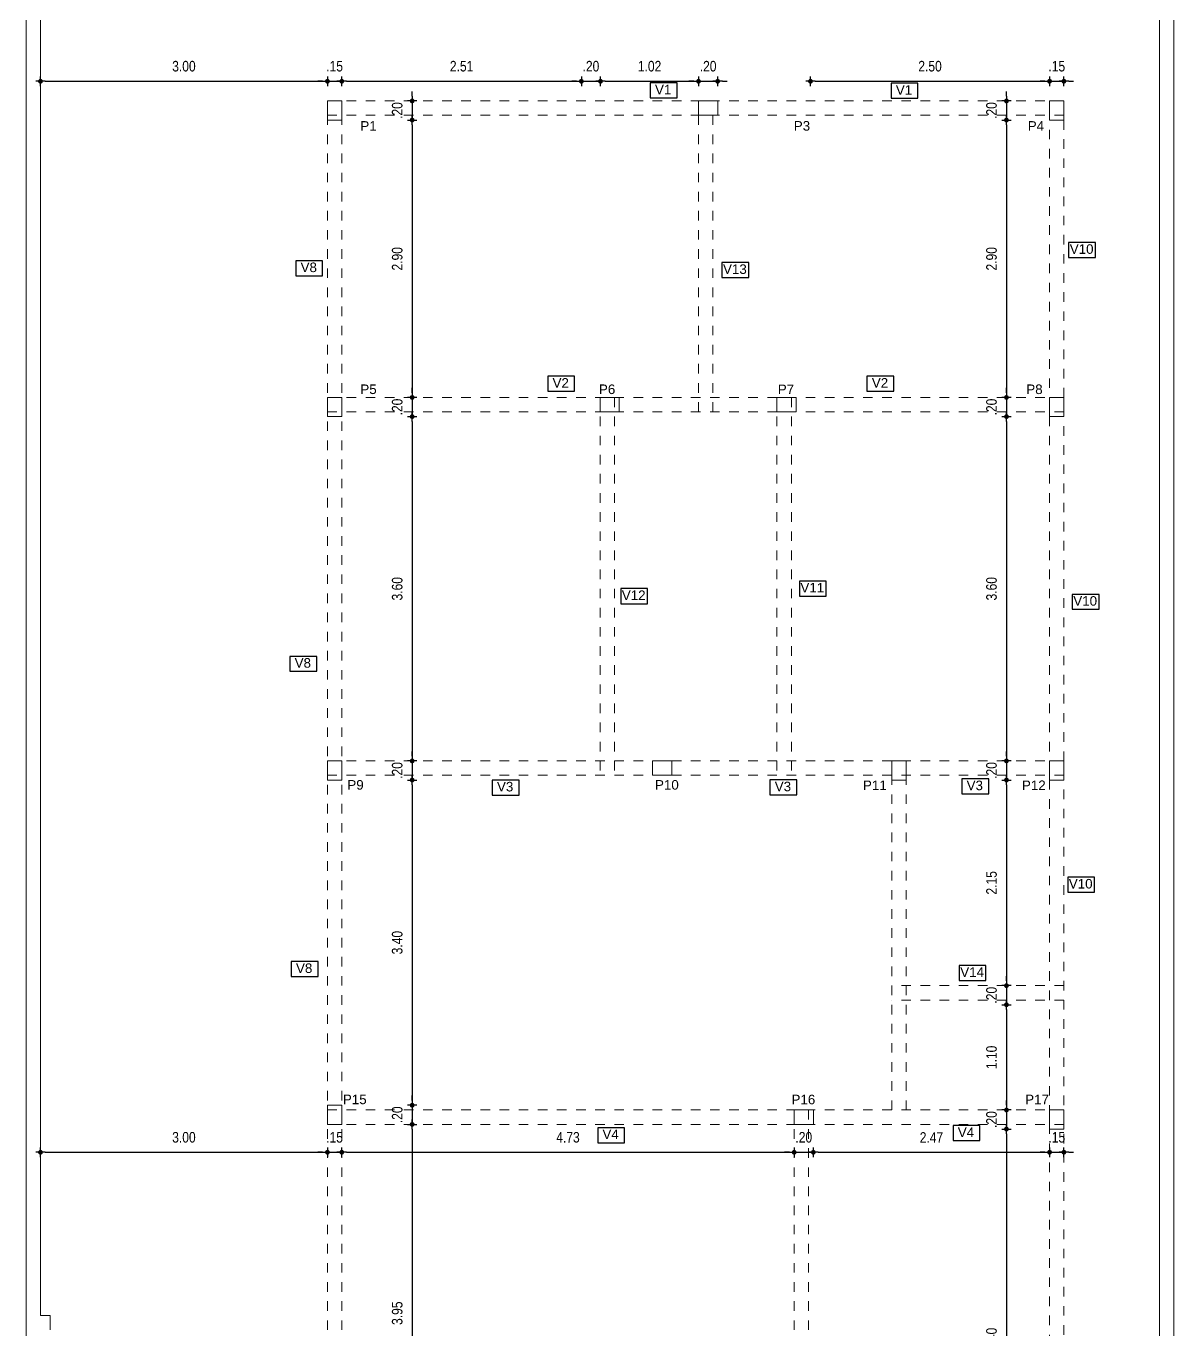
# Model space of a CAD drawing. Header units: millimetres. Extents: x 3212 to 6878, y 1640 to 3386.
# Drawn here: x 3269.48 to 3281.48, y 1706.05 to 1719.69 of the extents above; entities that cross this region are included whole.
import ezdxf

# ---------------------------------------------------------------- set-up
doc = ezdxf.new("R2010")
doc.units = ezdxf.units.MM
doc.header["$LTSCALE"] = 0.8
doc.linetypes.add('HIDDEN2', pattern=[0.1875, 0.125, -0.0625])
doc.layers.add('0-L. PISO', color=4, linetype='Continuous')
doc.layers.add('COTA', color=2, linetype='Continuous')
for name, color, linetype, lineweight in [('Arquitetura', 8, 'Continuous', 9), ('COTAS', 53, 'Continuous', 9), ('pilares', 1, 'Continuous', 9), ('vigas', 7, 'HIDDEN2', 9)]:
    doc.layers.add(name, color=color, linetype=linetype, lineweight=lineweight)
doc.styles.add('CARIMBO_DADOS', font='arial.ttf', dxfattribs={"height": 0.1})
doc.styles.add('F2', font='ARIALN.TTF')
doc.dimstyles.new('ARQUITETURA', dxfattribs={"dimtxt": 0.11, "dimasz": 0.05, "dimexe": 0.1, "dimexo": 0, "dimgap": 0.1, "dimtad": 1, "dimzin": 5, "dimdsep": 46, "dimtxsty": 'F2', "dimblk": 'COTA', "dimcen": 0, "dimse1": 1, "dimse2": 1, "dimadec": 0, "dimazin": 0, "dimtfac": 2, "dimtix": 1, "dimtmove": 2, "dimatfit": 3, "dimldrblk": 'COTA', "dimfxl": 0, "dimtolj": 1, "dimtzin": 5, "dimarcsym": 0})

# ---------------------------------------------------------------- blocks, each defined once
blk = doc.blocks.new('COTA')
at = {"layer": 'COTA'}
for p, q in [((-1, 0), (1, 0)), ((0, 1), (0, -1))]:
    blk.add_line(p, q, dxfattribs=at)
at = {"layer": 'COTA', "const_width": 0.5}
blk.add_lwpolyline([(-0.25, 0, 1), (0.25, 0, 1)], format="xyb", close=True, dxfattribs=at)
blk = doc.blocks.new('*D508')
at = {"layer": 'COTAS', "color": 0, "lineweight": -2, "transparency": 16777216}
blk.add_line((3269.679, 1719.11), (3272.579, 1719.11), dxfattribs=at)
at = {"layer": 'Defpoints', "color": 0, "transparency": 16777216}
for p in [(3272.629, 1719.11), (3269.629, 1718.044), (3272.629, 1717.926)]:
    blk.add_point(p, dxfattribs=at)
at = {"layer": 'COTAS', "color": 0, "lineweight": -2, "transparency": 16777216, "xscale": 0.05, "yscale": 0.05, "zscale": 0.05, "rotation": 180}
blk.add_blockref('COTA', (3269.629, 1719.11), dxfattribs=at)
at = {"layer": 'COTAS', "color": 0, "lineweight": -2, "transparency": 16777216, "xscale": 0.05, "yscale": 0.05, "zscale": 0.05}
blk.add_blockref('COTA', (3272.629, 1719.11), dxfattribs=at)
at = {"layer": 'COTAS', "color": 0, "transparency": 16777216, "insert": (3271.129, 1719.267), "char_height": 0.11, "attachment_point": 5, "style": 'F2'}
blk.add_mtext('\\A1;3.00', dxfattribs=at)
blk = doc.blocks.new('*D509')
at = {"layer": 'COTAS', "color": 0, "lineweight": -2, "transparency": 16777216}
for p, q in [((3272.579, 1719.11), (3272.529, 1719.11)), ((3272.629, 1719.11), (3272.779, 1719.11)), ((3272.829, 1719.11), (3272.879, 1719.11))]:
    blk.add_line(p, q, dxfattribs=at)
at = {"layer": 'Defpoints', "color": 0, "transparency": 16777216}
for p in [(3272.779, 1719.11), (3272.779, 1718.904), (3272.629, 1717.926)]:
    blk.add_point(p, dxfattribs=at)
at = {"layer": 'COTAS', "color": 0, "lineweight": -2, "transparency": 16777216, "xscale": 0.05, "yscale": 0.05, "zscale": 0.05}
blk.add_blockref('COTA', (3272.629, 1719.11), dxfattribs=at)
at = {"layer": 'COTAS', "color": 0, "lineweight": -2, "transparency": 16777216, "xscale": 0.05, "yscale": 0.05, "zscale": 0.05, "rotation": 180}
blk.add_blockref('COTA', (3272.779, 1719.11), dxfattribs=at)
at = {"layer": 'COTAS', "color": 0, "transparency": 16777216, "insert": (3272.704, 1719.267), "char_height": 0.11, "attachment_point": 5, "style": 'F2'}
blk.add_mtext('\\A1;.15', dxfattribs=at)
blk = doc.blocks.new('*D510')
at = {"layer": 'COTAS', "color": 0, "lineweight": -2, "transparency": 16777216}
blk.add_line((3272.829, 1719.11), (3275.234, 1719.11), dxfattribs=at)
at = {"layer": 'Defpoints', "color": 0, "transparency": 16777216}
for p in [(3275.284, 1719.11), (3272.779, 1718.904), (3275.284, 1718.904)]:
    blk.add_point(p, dxfattribs=at)
at = {"layer": 'COTAS', "color": 0, "lineweight": -2, "transparency": 16777216, "xscale": 0.05, "yscale": 0.05, "zscale": 0.05, "rotation": 180}
blk.add_blockref('COTA', (3272.779, 1719.11), dxfattribs=at)
at = {"layer": 'COTAS', "color": 0, "lineweight": -2, "transparency": 16777216, "xscale": 0.05, "yscale": 0.05, "zscale": 0.05}
blk.add_blockref('COTA', (3275.284, 1719.11), dxfattribs=at)
at = {"layer": 'COTAS', "color": 0, "transparency": 16777216, "insert": (3274.032, 1719.267), "char_height": 0.11, "attachment_point": 5, "style": 'F2'}
blk.add_mtext('\\A1;2.51', dxfattribs=at)
blk = doc.blocks.new('*D511')
at = {"layer": 'COTAS', "color": 0, "lineweight": -2, "transparency": 16777216}
for p, q in [((3275.234, 1719.11), (3275.184, 1719.11)), ((3275.284, 1719.11), (3275.484, 1719.11)), ((3275.534, 1719.11), (3275.584, 1719.11))]:
    blk.add_line(p, q, dxfattribs=at)
at = {"layer": 'Defpoints', "color": 0, "transparency": 16777216}
for p in [(3275.484, 1719.11), (3275.284, 1718.904), (3275.484, 1718.904)]:
    blk.add_point(p, dxfattribs=at)
at = {"layer": 'COTAS', "color": 0, "lineweight": -2, "transparency": 16777216, "xscale": 0.05, "yscale": 0.05, "zscale": 0.05}
blk.add_blockref('COTA', (3275.284, 1719.11), dxfattribs=at)
at = {"layer": 'COTAS', "color": 0, "lineweight": -2, "transparency": 16777216, "xscale": 0.05, "yscale": 0.05, "zscale": 0.05, "rotation": 180}
blk.add_blockref('COTA', (3275.484, 1719.11), dxfattribs=at)
at = {"layer": 'COTAS', "color": 0, "transparency": 16777216, "insert": (3275.384, 1719.267), "char_height": 0.11, "attachment_point": 5, "style": 'F2'}
blk.add_mtext('\\A1;.20', dxfattribs=at)
blk = doc.blocks.new('*D512')
at = {"layer": 'COTAS', "color": 0, "lineweight": -2, "transparency": 16777216}
blk.add_line((3275.534, 1719.11), (3276.459, 1719.11), dxfattribs=at)
at = {"layer": 'Defpoints', "color": 0, "transparency": 16777216}
for p in [(3276.509, 1719.11), (3275.484, 1718.904), (3276.509, 1718.904)]:
    blk.add_point(p, dxfattribs=at)
at = {"layer": 'COTAS', "color": 0, "lineweight": -2, "transparency": 16777216, "xscale": 0.05, "yscale": 0.05, "zscale": 0.05, "rotation": 180}
blk.add_blockref('COTA', (3275.484, 1719.11), dxfattribs=at)
at = {"layer": 'COTAS', "color": 0, "lineweight": -2, "transparency": 16777216, "xscale": 0.05, "yscale": 0.05, "zscale": 0.05}
blk.add_blockref('COTA', (3276.509, 1719.11), dxfattribs=at)
at = {"layer": 'COTAS', "color": 0, "transparency": 16777216, "insert": (3275.997, 1719.267), "char_height": 0.11, "attachment_point": 5, "style": 'F2'}
blk.add_mtext('\\A1;1.02', dxfattribs=at)
blk = doc.blocks.new('*D513')
at = {"layer": 'COTAS', "color": 0, "lineweight": -2, "transparency": 16777216}
for p, q in [((3276.459, 1719.11), (3276.409, 1719.11)), ((3276.509, 1719.11), (3276.709, 1719.11)), ((3276.759, 1719.11), (3276.809, 1719.11))]:
    blk.add_line(p, q, dxfattribs=at)
at = {"layer": 'Defpoints', "color": 0, "transparency": 16777216}
for p in [(3276.709, 1719.11), (3276.509, 1718.904), (3276.709, 1718.904)]:
    blk.add_point(p, dxfattribs=at)
at = {"layer": 'COTAS', "color": 0, "lineweight": -2, "transparency": 16777216, "xscale": 0.05, "yscale": 0.05, "zscale": 0.05}
blk.add_blockref('COTA', (3276.509, 1719.11), dxfattribs=at)
at = {"layer": 'COTAS', "color": 0, "lineweight": -2, "transparency": 16777216, "xscale": 0.05, "yscale": 0.05, "zscale": 0.05, "rotation": 180}
blk.add_blockref('COTA', (3276.709, 1719.11), dxfattribs=at)
at = {"layer": 'COTAS', "color": 0, "transparency": 16777216, "insert": (3276.609, 1719.267), "char_height": 0.11, "attachment_point": 5, "style": 'F2'}
blk.add_mtext('\\A1;.20', dxfattribs=at)
blk = doc.blocks.new('*D514')
at = {"layer": 'COTAS', "color": 0, "lineweight": -2, "transparency": 16777216}
blk.add_line((3269.679, 1707.912), (3272.579, 1707.912), dxfattribs=at)
at = {"layer": 'Defpoints', "color": 0, "transparency": 16777216}
for p in [(3269.629, 1708.225), (3272.629, 1708.304), (3272.629, 1707.912)]:
    blk.add_point(p, dxfattribs=at)
at = {"layer": 'COTAS', "color": 0, "lineweight": -2, "transparency": 16777216, "xscale": 0.05, "yscale": 0.05, "zscale": 0.05, "rotation": 180}
blk.add_blockref('COTA', (3269.629, 1707.912), dxfattribs=at)
at = {"layer": 'COTAS', "color": 0, "lineweight": -2, "transparency": 16777216, "xscale": 0.05, "yscale": 0.05, "zscale": 0.05}
blk.add_blockref('COTA', (3272.629, 1707.912), dxfattribs=at)
at = {"layer": 'COTAS', "color": 0, "transparency": 16777216, "insert": (3271.129, 1708.068), "char_height": 0.11, "attachment_point": 5, "style": 'F2'}
blk.add_mtext('\\A1;3.00', dxfattribs=at)
blk = doc.blocks.new('*D515')
at = {"layer": 'COTAS', "color": 0, "lineweight": -2, "transparency": 16777216}
for p, q in [((3272.579, 1707.912), (3272.529, 1707.912)), ((3272.629, 1707.912), (3272.779, 1707.912)), ((3272.829, 1707.912), (3272.879, 1707.912))]:
    blk.add_line(p, q, dxfattribs=at)
at = {"layer": 'Defpoints', "color": 0, "transparency": 16777216}
for p in [(3272.629, 1708.304), (3272.779, 1708.204), (3272.779, 1707.912)]:
    blk.add_point(p, dxfattribs=at)
at = {"layer": 'COTAS', "color": 0, "lineweight": -2, "transparency": 16777216, "xscale": 0.05, "yscale": 0.05, "zscale": 0.05}
blk.add_blockref('COTA', (3272.629, 1707.912), dxfattribs=at)
at = {"layer": 'COTAS', "color": 0, "lineweight": -2, "transparency": 16777216, "xscale": 0.05, "yscale": 0.05, "zscale": 0.05, "rotation": 180}
blk.add_blockref('COTA', (3272.779, 1707.912), dxfattribs=at)
at = {"layer": 'COTAS', "color": 0, "transparency": 16777216, "insert": (3272.704, 1708.068), "char_height": 0.11, "attachment_point": 5, "style": 'F2'}
blk.add_mtext('\\A1;.15', dxfattribs=at)
blk = doc.blocks.new('*D516')
at = {"layer": 'COTAS', "color": 0, "lineweight": -2, "transparency": 16777216}
blk.add_line((3272.829, 1707.912), (3277.459, 1707.912), dxfattribs=at)
at = {"layer": 'Defpoints', "color": 0, "transparency": 16777216}
for p in [(3272.779, 1708.204), (3277.509, 1708.204), (3277.509, 1707.912)]:
    blk.add_point(p, dxfattribs=at)
at = {"layer": 'COTAS', "color": 0, "lineweight": -2, "transparency": 16777216, "xscale": 0.05, "yscale": 0.05, "zscale": 0.05, "rotation": 180}
blk.add_blockref('COTA', (3272.779, 1707.912), dxfattribs=at)
at = {"layer": 'COTAS', "color": 0, "lineweight": -2, "transparency": 16777216, "xscale": 0.05, "yscale": 0.05, "zscale": 0.05}
blk.add_blockref('COTA', (3277.509, 1707.912), dxfattribs=at)
at = {"layer": 'COTAS', "color": 0, "transparency": 16777216, "insert": (3275.144, 1708.068), "char_height": 0.11, "attachment_point": 5, "style": 'F2'}
blk.add_mtext('\\A1;4.73', dxfattribs=at)
blk = doc.blocks.new('*D517')
at = {"layer": 'COTAS', "color": 0, "lineweight": -2, "transparency": 16777216}
for p, q in [((3277.459, 1707.912), (3277.409, 1707.912)), ((3277.509, 1707.912), (3277.709, 1707.912)), ((3277.759, 1707.912), (3277.809, 1707.912))]:
    blk.add_line(p, q, dxfattribs=at)
at = {"layer": 'Defpoints', "color": 0, "transparency": 16777216}
for p in [(3277.509, 1708.204), (3277.709, 1708.204), (3277.709, 1707.912)]:
    blk.add_point(p, dxfattribs=at)
at = {"layer": 'COTAS', "color": 0, "lineweight": -2, "transparency": 16777216, "xscale": 0.05, "yscale": 0.05, "zscale": 0.05}
blk.add_blockref('COTA', (3277.509, 1707.912), dxfattribs=at)
at = {"layer": 'COTAS', "color": 0, "lineweight": -2, "transparency": 16777216, "xscale": 0.05, "yscale": 0.05, "zscale": 0.05, "rotation": 180}
blk.add_blockref('COTA', (3277.709, 1707.912), dxfattribs=at)
at = {"layer": 'COTAS', "color": 0, "transparency": 16777216, "insert": (3277.609, 1708.068), "char_height": 0.11, "attachment_point": 5, "style": 'F2'}
blk.add_mtext('\\A1;.20', dxfattribs=at)
blk = doc.blocks.new('*D518')
at = {"layer": 'COTAS', "color": 0, "lineweight": -2, "transparency": 16777216}
blk.add_line((3277.759, 1707.912), (3280.129, 1707.912), dxfattribs=at)
at = {"layer": 'Defpoints', "color": 0, "transparency": 16777216}
for p in [(3277.709, 1708.204), (3280.179, 1708.204), (3280.179, 1707.912)]:
    blk.add_point(p, dxfattribs=at)
at = {"layer": 'COTAS', "color": 0, "lineweight": -2, "transparency": 16777216, "xscale": 0.05, "yscale": 0.05, "zscale": 0.05, "rotation": 180}
blk.add_blockref('COTA', (3277.709, 1707.912), dxfattribs=at)
at = {"layer": 'COTAS', "color": 0, "lineweight": -2, "transparency": 16777216, "xscale": 0.05, "yscale": 0.05, "zscale": 0.05}
blk.add_blockref('COTA', (3280.179, 1707.912), dxfattribs=at)
at = {"layer": 'COTAS', "color": 0, "transparency": 16777216, "insert": (3278.944, 1708.067), "char_height": 0.11, "attachment_point": 5, "style": 'F2'}
blk.add_mtext('\\A1;2.47', dxfattribs=at)
blk = doc.blocks.new('*D519')
at = {"layer": 'COTAS', "color": 0, "lineweight": -2, "transparency": 16777216}
for p, q in [((3280.129, 1707.912), (3280.079, 1707.912)), ((3280.179, 1707.912), (3280.329, 1707.912)), ((3280.379, 1707.912), (3280.429, 1707.912))]:
    blk.add_line(p, q, dxfattribs=at)
at = {"layer": 'Defpoints', "color": 0, "transparency": 16777216}
for p in [(3280.179, 1708.204), (3280.329, 1708.204), (3280.329, 1707.912)]:
    blk.add_point(p, dxfattribs=at)
at = {"layer": 'COTAS', "color": 0, "lineweight": -2, "transparency": 16777216, "xscale": 0.05, "yscale": 0.05, "zscale": 0.05}
blk.add_blockref('COTA', (3280.179, 1707.912), dxfattribs=at)
at = {"layer": 'COTAS', "color": 0, "lineweight": -2, "transparency": 16777216, "xscale": 0.05, "yscale": 0.05, "zscale": 0.05, "rotation": 180}
blk.add_blockref('COTA', (3280.329, 1707.912), dxfattribs=at)
at = {"layer": 'COTAS', "color": 0, "transparency": 16777216, "insert": (3280.254, 1708.068), "char_height": 0.11, "attachment_point": 5, "style": 'F2'}
blk.add_mtext('\\A1;.15', dxfattribs=at)
blk = doc.blocks.new('*D520')
at = {"layer": 'COTAS', "color": 0, "lineweight": -2, "transparency": 16777216}
for p, q in [((3273.515, 1718.954), (3273.515, 1719.004)), ((3273.515, 1718.904), (3273.515, 1718.704)), ((3273.515, 1718.654), (3273.515, 1718.604))]:
    blk.add_line(p, q, dxfattribs=at)
at = {"layer": 'Defpoints', "color": 0, "transparency": 16777216}
for p in [(3273.136, 1718.904), (3272.779, 1718.704), (3273.515, 1718.704)]:
    blk.add_point(p, dxfattribs=at)
at = {"layer": 'COTAS', "color": 0, "lineweight": -2, "transparency": 16777216, "xscale": 0.05, "yscale": 0.05, "zscale": 0.05}
for p, rotation in [((3273.515, 1718.904), 270), ((3273.515, 1718.704), 90)]:
    blk.add_blockref('COTA', p, dxfattribs=dict(at, rotation=rotation))
at = {"layer": 'COTAS', "color": 0, "transparency": 16777216, "insert": (3273.359, 1718.804), "char_height": 0.11, "attachment_point": 5, "rotation": 90, "style": 'F2'}
blk.add_mtext('\\A1;.20', dxfattribs=at)
blk = doc.blocks.new('*D521')
at = {"layer": 'COTAS', "color": 0, "lineweight": -2, "transparency": 16777216}
blk.add_line((3273.515, 1718.654), (3273.515, 1715.854), dxfattribs=at)
at = {"layer": 'Defpoints', "color": 0, "transparency": 16777216}
for p in [(3272.779, 1718.704), (3273.515, 1715.804), (3273.515, 1715.804)]:
    blk.add_point(p, dxfattribs=at)
at = {"layer": 'COTAS', "color": 0, "lineweight": -2, "transparency": 16777216, "xscale": 0.05, "yscale": 0.05, "zscale": 0.05}
for p, rotation in [((3273.515, 1718.704), 90), ((3273.515, 1715.804), 270)]:
    blk.add_blockref('COTA', p, dxfattribs=dict(at, rotation=rotation))
at = {"layer": 'COTAS', "color": 0, "transparency": 16777216, "insert": (3273.359, 1717.254), "char_height": 0.11, "attachment_point": 5, "rotation": 90, "style": 'F2'}
blk.add_mtext('\\A1;2.90', dxfattribs=at)
blk = doc.blocks.new('*D522')
at = {"layer": 'COTAS', "color": 0, "lineweight": -2, "transparency": 16777216}
for p, q in [((3273.515, 1715.854), (3273.515, 1715.904)), ((3273.515, 1715.804), (3273.515, 1715.604)), ((3273.515, 1715.554), (3273.515, 1715.504))]:
    blk.add_line(p, q, dxfattribs=at)
at = {"layer": 'Defpoints', "color": 0, "transparency": 16777216}
for p in [(3273.515, 1715.804), (3272.779, 1715.604), (3273.515, 1715.604)]:
    blk.add_point(p, dxfattribs=at)
at = {"layer": 'COTAS', "color": 0, "lineweight": -2, "transparency": 16777216, "xscale": 0.05, "yscale": 0.05, "zscale": 0.05}
for p, rotation in [((3273.515, 1715.804), 270), ((3273.515, 1715.604), 90)]:
    blk.add_blockref('COTA', p, dxfattribs=dict(at, rotation=rotation))
at = {"layer": 'COTAS', "color": 0, "transparency": 16777216, "insert": (3273.359, 1715.704), "char_height": 0.11, "attachment_point": 5, "rotation": 90, "style": 'F2'}
blk.add_mtext('\\A1;.20', dxfattribs=at)
blk = doc.blocks.new('*D523')
at = {"layer": 'COTAS', "color": 0, "lineweight": -2, "transparency": 16777216}
blk.add_line((3273.515, 1715.554), (3273.515, 1712.054), dxfattribs=at)
at = {"layer": 'Defpoints', "color": 0, "transparency": 16777216}
for p in [(3272.779, 1715.604), (3272.779, 1712.004), (3273.515, 1712.004)]:
    blk.add_point(p, dxfattribs=at)
at = {"layer": 'COTAS', "color": 0, "lineweight": -2, "transparency": 16777216, "xscale": 0.05, "yscale": 0.05, "zscale": 0.05}
for p, rotation in [((3273.515, 1715.604), 90), ((3273.515, 1712.004), 270)]:
    blk.add_blockref('COTA', p, dxfattribs=dict(at, rotation=rotation))
at = {"layer": 'COTAS', "color": 0, "transparency": 16777216, "insert": (3273.359, 1713.804), "char_height": 0.11, "attachment_point": 5, "rotation": 90, "style": 'F2'}
blk.add_mtext('\\A1;3.60', dxfattribs=at)
blk = doc.blocks.new('*D524')
at = {"layer": 'COTAS', "color": 0, "lineweight": -2, "transparency": 16777216}
for p, q in [((3273.515, 1712.054), (3273.515, 1712.104)), ((3273.515, 1712.004), (3273.515, 1711.804)), ((3273.515, 1711.754), (3273.515, 1711.704))]:
    blk.add_line(p, q, dxfattribs=at)
at = {"layer": 'Defpoints', "color": 0, "transparency": 16777216}
for p in [(3272.779, 1712.004), (3272.779, 1711.804), (3273.515, 1711.804)]:
    blk.add_point(p, dxfattribs=at)
at = {"layer": 'COTAS', "color": 0, "lineweight": -2, "transparency": 16777216, "xscale": 0.05, "yscale": 0.05, "zscale": 0.05}
for p, rotation in [((3273.515, 1712.004), 270), ((3273.515, 1711.804), 90)]:
    blk.add_blockref('COTA', p, dxfattribs=dict(at, rotation=rotation))
at = {"layer": 'COTAS', "color": 0, "transparency": 16777216, "insert": (3273.359, 1711.904), "char_height": 0.11, "attachment_point": 5, "rotation": 90, "style": 'F2'}
blk.add_mtext('\\A1;.20', dxfattribs=at)
blk = doc.blocks.new('*D525')
at = {"layer": 'COTAS', "color": 0, "lineweight": -2, "transparency": 16777216}
blk.add_line((3273.515, 1711.754), (3273.515, 1708.454), dxfattribs=at)
at = {"layer": 'Defpoints', "color": 0, "transparency": 16777216}
for p in [(3272.779, 1711.804), (3272.779, 1708.404), (3273.515, 1708.404)]:
    blk.add_point(p, dxfattribs=at)
at = {"layer": 'COTAS', "color": 0, "lineweight": -2, "transparency": 16777216, "xscale": 0.05, "yscale": 0.05, "zscale": 0.05}
for p, rotation in [((3273.515, 1711.804), 90), ((3273.515, 1708.404), 270)]:
    blk.add_blockref('COTA', p, dxfattribs=dict(at, rotation=rotation))
at = {"layer": 'COTAS', "color": 0, "transparency": 16777216, "insert": (3273.359, 1710.104), "char_height": 0.11, "attachment_point": 5, "rotation": 90, "style": 'F2'}
blk.add_mtext('\\A1;3.40', dxfattribs=at)
blk = doc.blocks.new('*D526')
at = {"layer": 'COTAS', "color": 0, "lineweight": -2, "transparency": 16777216}
for p, q in [((3273.515, 1708.454), (3273.515, 1708.504)), ((3273.515, 1708.404), (3273.515, 1708.204)), ((3273.515, 1708.154), (3273.515, 1708.104))]:
    blk.add_line(p, q, dxfattribs=at)
at = {"layer": 'Defpoints', "color": 0, "transparency": 16777216}
for p in [(3272.779, 1708.404), (3272.779, 1708.204), (3273.515, 1708.204)]:
    blk.add_point(p, dxfattribs=at)
at = {"layer": 'COTAS', "color": 0, "lineweight": -2, "transparency": 16777216, "xscale": 0.05, "yscale": 0.05, "zscale": 0.05}
for p, rotation in [((3273.515, 1708.404), 270), ((3273.515, 1708.204), 90)]:
    blk.add_blockref('COTA', p, dxfattribs=dict(at, rotation=rotation))
at = {"layer": 'COTAS', "color": 0, "transparency": 16777216, "insert": (3273.359, 1708.304), "char_height": 0.11, "attachment_point": 5, "rotation": 90, "style": 'F2'}
blk.add_mtext('\\A1;.20', dxfattribs=at)
blk = doc.blocks.new('*D527')
at = {"layer": 'COTAS', "color": 0, "lineweight": -2, "transparency": 16777216}
blk.add_line((3273.515, 1708.154), (3273.515, 1704.304), dxfattribs=at)
at = {"layer": 'Defpoints', "color": 0, "transparency": 16777216}
for p in [(3272.779, 1708.204), (3272.779, 1704.254), (3273.515, 1704.254)]:
    blk.add_point(p, dxfattribs=at)
at = {"layer": 'COTAS', "color": 0, "lineweight": -2, "transparency": 16777216, "xscale": 0.05, "yscale": 0.05, "zscale": 0.05}
for p, rotation in [((3273.515, 1708.204), 90), ((3273.515, 1704.254), 270)]:
    blk.add_blockref('COTA', p, dxfattribs=dict(at, rotation=rotation))
at = {"layer": 'COTAS', "color": 0, "transparency": 16777216, "insert": (3273.359, 1706.229), "char_height": 0.11, "attachment_point": 5, "rotation": 90, "style": 'F2'}
blk.add_mtext('\\A1;3.95', dxfattribs=at)
blk = doc.blocks.new('*D531')
at = {"layer": 'COTAS', "color": 0, "lineweight": -2, "transparency": 16777216}
blk.add_line((3277.729, 1719.11), (3280.129, 1719.11), dxfattribs=at)
at = {"layer": 'Defpoints', "color": 0, "transparency": 16777216}
for p in [(3280.179, 1719.11), (3277.679, 1718.904), (3280.179, 1718.904)]:
    blk.add_point(p, dxfattribs=at)
at = {"layer": 'COTAS', "color": 0, "lineweight": -2, "transparency": 16777216, "xscale": 0.05, "yscale": 0.05, "zscale": 0.05, "rotation": 180}
blk.add_blockref('COTA', (3277.679, 1719.11), dxfattribs=at)
at = {"layer": 'COTAS', "color": 0, "lineweight": -2, "transparency": 16777216, "xscale": 0.05, "yscale": 0.05, "zscale": 0.05}
blk.add_blockref('COTA', (3280.179, 1719.11), dxfattribs=at)
at = {"layer": 'COTAS', "color": 0, "transparency": 16777216, "insert": (3278.929, 1719.267), "char_height": 0.11, "attachment_point": 5, "style": 'F2'}
blk.add_mtext('\\A1;2.50', dxfattribs=at)
blk = doc.blocks.new('*D532')
at = {"layer": 'COTAS', "color": 0, "lineweight": -2, "transparency": 16777216}
for p, q in [((3280.129, 1719.11), (3280.079, 1719.11)), ((3280.179, 1719.11), (3280.329, 1719.11)), ((3280.379, 1719.11), (3280.429, 1719.11))]:
    blk.add_line(p, q, dxfattribs=at)
at = {"layer": 'Defpoints', "color": 0, "transparency": 16777216}
for p in [(3280.329, 1719.11), (3280.179, 1718.904), (3280.329, 1718.904)]:
    blk.add_point(p, dxfattribs=at)
at = {"layer": 'COTAS', "color": 0, "lineweight": -2, "transparency": 16777216, "xscale": 0.05, "yscale": 0.05, "zscale": 0.05}
blk.add_blockref('COTA', (3280.179, 1719.11), dxfattribs=at)
at = {"layer": 'COTAS', "color": 0, "lineweight": -2, "transparency": 16777216, "xscale": 0.05, "yscale": 0.05, "zscale": 0.05, "rotation": 180}
blk.add_blockref('COTA', (3280.329, 1719.11), dxfattribs=at)
at = {"layer": 'COTAS', "color": 0, "transparency": 16777216, "insert": (3280.254, 1719.267), "char_height": 0.11, "attachment_point": 5, "style": 'F2'}
blk.add_mtext('\\A1;.15', dxfattribs=at)
blk = doc.blocks.new('*D533')
at = {"layer": 'COTAS', "color": 0, "lineweight": -2, "transparency": 16777216}
for p, q in [((3279.728, 1718.954), (3279.728, 1719.004)), ((3279.728, 1718.904), (3279.728, 1718.704)), ((3279.728, 1718.654), (3279.728, 1718.604))]:
    blk.add_line(p, q, dxfattribs=at)
at = {"layer": 'Defpoints', "color": 0, "transparency": 16777216}
for p in [(3280.329, 1718.904), (3279.728, 1718.704), (3280.329, 1718.704)]:
    blk.add_point(p, dxfattribs=at)
at = {"layer": 'COTAS', "color": 0, "lineweight": -2, "transparency": 16777216, "xscale": 0.05, "yscale": 0.05, "zscale": 0.05}
for p, rotation in [((3279.728, 1718.904), 270), ((3279.728, 1718.704), 90)]:
    blk.add_blockref('COTA', p, dxfattribs=dict(at, rotation=rotation))
at = {"layer": 'COTAS', "color": 0, "transparency": 16777216, "insert": (3279.572, 1718.804), "char_height": 0.11, "attachment_point": 5, "rotation": 90, "style": 'F2'}
blk.add_mtext('\\A1;.20', dxfattribs=at)
blk = doc.blocks.new('*D534')
at = {"layer": 'COTAS', "color": 0, "lineweight": -2, "transparency": 16777216}
blk.add_line((3279.728, 1718.654), (3279.728, 1715.854), dxfattribs=at)
at = {"layer": 'Defpoints', "color": 0, "transparency": 16777216}
for p in [(3280.329, 1718.704), (3279.728, 1715.804), (3280.179, 1715.804)]:
    blk.add_point(p, dxfattribs=at)
at = {"layer": 'COTAS', "color": 0, "lineweight": -2, "transparency": 16777216, "xscale": 0.05, "yscale": 0.05, "zscale": 0.05}
for p, rotation in [((3279.728, 1718.704), 90), ((3279.728, 1715.804), 270)]:
    blk.add_blockref('COTA', p, dxfattribs=dict(at, rotation=rotation))
at = {"layer": 'COTAS', "color": 0, "transparency": 16777216, "insert": (3279.572, 1717.254), "char_height": 0.11, "attachment_point": 5, "rotation": 90, "style": 'F2'}
blk.add_mtext('\\A1;2.90', dxfattribs=at)
blk = doc.blocks.new('*D535')
at = {"layer": 'COTAS', "color": 0, "lineweight": -2, "transparency": 16777216}
for p, q in [((3279.728, 1715.854), (3279.728, 1715.904)), ((3279.728, 1715.804), (3279.728, 1715.604)), ((3279.728, 1715.554), (3279.728, 1715.504))]:
    blk.add_line(p, q, dxfattribs=at)
at = {"layer": 'Defpoints', "color": 0, "transparency": 16777216}
for p in [(3280.179, 1715.804), (3279.728, 1715.604), (3280.179, 1715.604)]:
    blk.add_point(p, dxfattribs=at)
at = {"layer": 'COTAS', "color": 0, "lineweight": -2, "transparency": 16777216, "xscale": 0.05, "yscale": 0.05, "zscale": 0.05}
for p, rotation in [((3279.728, 1715.804), 270), ((3279.728, 1715.604), 90)]:
    blk.add_blockref('COTA', p, dxfattribs=dict(at, rotation=rotation))
at = {"layer": 'COTAS', "color": 0, "transparency": 16777216, "insert": (3279.572, 1715.704), "char_height": 0.11, "attachment_point": 5, "rotation": 90, "style": 'F2'}
blk.add_mtext('\\A1;.20', dxfattribs=at)
blk = doc.blocks.new('*D536')
at = {"layer": 'COTAS', "color": 0, "lineweight": -2, "transparency": 16777216}
blk.add_line((3279.728, 1715.554), (3279.728, 1712.054), dxfattribs=at)
at = {"layer": 'Defpoints', "color": 0, "transparency": 16777216}
for p in [(3280.179, 1715.604), (3279.728, 1712.004), (3280.179, 1712.004)]:
    blk.add_point(p, dxfattribs=at)
at = {"layer": 'COTAS', "color": 0, "lineweight": -2, "transparency": 16777216, "xscale": 0.05, "yscale": 0.05, "zscale": 0.05}
for p, rotation in [((3279.728, 1715.604), 90), ((3279.728, 1712.004), 270)]:
    blk.add_blockref('COTA', p, dxfattribs=dict(at, rotation=rotation))
at = {"layer": 'COTAS', "color": 0, "transparency": 16777216, "insert": (3279.572, 1713.804), "char_height": 0.11, "attachment_point": 5, "rotation": 90, "style": 'F2'}
blk.add_mtext('\\A1;3.60', dxfattribs=at)
blk = doc.blocks.new('*D537')
at = {"layer": 'COTAS', "color": 0, "lineweight": -2, "transparency": 16777216}
for p, q in [((3279.728, 1712.054), (3279.728, 1712.104)), ((3279.728, 1712.004), (3279.728, 1711.804)), ((3279.728, 1711.754), (3279.728, 1711.704))]:
    blk.add_line(p, q, dxfattribs=at)
at = {"layer": 'Defpoints', "color": 0, "transparency": 16777216}
for p in [(3280.179, 1712.004), (3279.728, 1711.804), (3280.179, 1711.804)]:
    blk.add_point(p, dxfattribs=at)
at = {"layer": 'COTAS', "color": 0, "lineweight": -2, "transparency": 16777216, "xscale": 0.05, "yscale": 0.05, "zscale": 0.05}
for p, rotation in [((3279.728, 1712.004), 270), ((3279.728, 1711.804), 90)]:
    blk.add_blockref('COTA', p, dxfattribs=dict(at, rotation=rotation))
at = {"layer": 'COTAS', "color": 0, "transparency": 16777216, "insert": (3279.572, 1711.904), "char_height": 0.11, "attachment_point": 5, "rotation": 90, "style": 'F2'}
blk.add_mtext('\\A1;.20', dxfattribs=at)
blk = doc.blocks.new('*D538')
at = {"layer": 'COTAS', "color": 0, "lineweight": -2, "transparency": 16777216}
blk.add_line((3279.728, 1711.754), (3279.728, 1709.704), dxfattribs=at)
at = {"layer": 'Defpoints', "color": 0, "transparency": 16777216}
for p in [(3280.179, 1711.804), (3279.728, 1709.654), (3280.179, 1709.654)]:
    blk.add_point(p, dxfattribs=at)
at = {"layer": 'COTAS', "color": 0, "lineweight": -2, "transparency": 16777216, "xscale": 0.05, "yscale": 0.05, "zscale": 0.05}
for p, rotation in [((3279.728, 1711.804), 90), ((3279.728, 1709.654), 270)]:
    blk.add_blockref('COTA', p, dxfattribs=dict(at, rotation=rotation))
at = {"layer": 'COTAS', "color": 0, "transparency": 16777216, "insert": (3279.572, 1710.729), "char_height": 0.11, "attachment_point": 5, "rotation": 90, "style": 'F2'}
blk.add_mtext('\\A1;2.15', dxfattribs=at)
blk = doc.blocks.new('*D539')
at = {"layer": 'COTAS', "color": 0, "lineweight": -2, "transparency": 16777216}
for p, q in [((3279.728, 1709.704), (3279.728, 1709.754)), ((3279.728, 1709.654), (3279.728, 1709.454)), ((3279.728, 1709.404), (3279.728, 1709.354))]:
    blk.add_line(p, q, dxfattribs=at)
at = {"layer": 'Defpoints', "color": 0, "transparency": 16777216}
for p in [(3280.179, 1709.654), (3279.728, 1709.454), (3280.179, 1709.454)]:
    blk.add_point(p, dxfattribs=at)
at = {"layer": 'COTAS', "color": 0, "lineweight": -2, "transparency": 16777216, "xscale": 0.05, "yscale": 0.05, "zscale": 0.05}
for p, rotation in [((3279.728, 1709.654), 270), ((3279.728, 1709.454), 90)]:
    blk.add_blockref('COTA', p, dxfattribs=dict(at, rotation=rotation))
at = {"layer": 'COTAS', "color": 0, "transparency": 16777216, "insert": (3279.572, 1709.554), "char_height": 0.11, "attachment_point": 5, "rotation": 90, "style": 'F2'}
blk.add_mtext('\\A1;.20', dxfattribs=at)
blk = doc.blocks.new('*D540')
at = {"layer": 'COTAS', "color": 0, "lineweight": -2, "transparency": 16777216}
blk.add_line((3279.728, 1709.404), (3279.728, 1708.404), dxfattribs=at)
at = {"layer": 'Defpoints', "color": 0, "transparency": 16777216}
for p in [(3280.179, 1709.454), (3279.728, 1708.354), (3280.179, 1708.354)]:
    blk.add_point(p, dxfattribs=at)
at = {"layer": 'COTAS', "color": 0, "lineweight": -2, "transparency": 16777216, "xscale": 0.05, "yscale": 0.05, "zscale": 0.05}
for p, rotation in [((3279.728, 1709.454), 90), ((3279.728, 1708.354), 270)]:
    blk.add_blockref('COTA', p, dxfattribs=dict(at, rotation=rotation))
at = {"layer": 'COTAS', "color": 0, "transparency": 16777216, "insert": (3279.572, 1708.904), "char_height": 0.11, "attachment_point": 5, "rotation": 90, "style": 'F2'}
blk.add_mtext('\\A1;1.10', dxfattribs=at)
blk = doc.blocks.new('*D541')
at = {"layer": 'COTAS', "color": 0, "lineweight": -2, "transparency": 16777216}
for p, q in [((3279.728, 1708.404), (3279.728, 1708.454)), ((3279.728, 1708.354), (3279.728, 1708.154)), ((3279.728, 1708.104), (3279.728, 1708.054))]:
    blk.add_line(p, q, dxfattribs=at)
at = {"layer": 'Defpoints', "color": 0, "transparency": 16777216}
for p in [(3280.179, 1708.354), (3279.728, 1708.154), (3280.179, 1708.154)]:
    blk.add_point(p, dxfattribs=at)
at = {"layer": 'COTAS', "color": 0, "lineweight": -2, "transparency": 16777216, "xscale": 0.05, "yscale": 0.05, "zscale": 0.05}
for p, rotation in [((3279.728, 1708.354), 270), ((3279.728, 1708.154), 90)]:
    blk.add_blockref('COTA', p, dxfattribs=dict(at, rotation=rotation))
at = {"layer": 'COTAS', "color": 0, "transparency": 16777216, "insert": (3279.572, 1708.254), "char_height": 0.11, "attachment_point": 5, "rotation": 90, "style": 'F2'}
blk.add_mtext('\\A1;.20', dxfattribs=at)
blk = doc.blocks.new('*D542')
at = {"layer": 'COTAS', "color": 0, "lineweight": -2, "transparency": 16777216}
blk.add_line((3279.728, 1708.104), (3279.728, 1703.805), dxfattribs=at)
at = {"layer": 'Defpoints', "color": 0, "transparency": 16777216}
for p in [(3280.179, 1708.154), (3279.728, 1703.755), (3280.179, 1703.755)]:
    blk.add_point(p, dxfattribs=at)
at = {"layer": 'COTAS', "color": 0, "lineweight": -2, "transparency": 16777216, "xscale": 0.05, "yscale": 0.05, "zscale": 0.05}
for p, rotation in [((3279.728, 1708.154), 90), ((3279.728, 1703.755), 270)]:
    blk.add_blockref('COTA', p, dxfattribs=dict(at, rotation=rotation))
at = {"layer": 'COTAS', "color": 0, "transparency": 16777216, "insert": (3279.572, 1705.955), "char_height": 0.11, "attachment_point": 5, "rotation": 90, "style": 'F2'}
blk.add_mtext('\\A1;4.40', dxfattribs=at)

msp = doc.modelspace()

# ---------------------------------------------------------------- linework, layer by layer
at = {"layer": '0-L. PISO'}
for points in [[(3276.003, 1718.936), (3276.284, 1718.936), (3276.284, 1719.093), (3276.003, 1719.093)], [(3278.521, 1718.932), (3278.802, 1718.932), (3278.802, 1719.089), (3278.521, 1719.089)], [(3280.378, 1717.268), (3280.659, 1717.268), (3280.659, 1717.424), (3280.378, 1717.424)], [(3272.298, 1717.076), (3272.579, 1717.076), (3272.579, 1717.233), (3272.298, 1717.233)], [(3276.754, 1717.058), (3277.034, 1717.058), (3277.034, 1717.215), (3276.754, 1717.215)], [(3274.933, 1715.869), (3275.213, 1715.869), (3275.213, 1716.025), (3274.933, 1716.025)], [(3278.27, 1715.869), (3278.551, 1715.869), (3278.551, 1716.026), (3278.27, 1716.026)], [(3275.695, 1713.648), (3275.976, 1713.648), (3275.976, 1713.805), (3275.695, 1713.805)], [(3277.563, 1713.728), (3277.843, 1713.728), (3277.843, 1713.884), (3277.563, 1713.884)], [(3280.416, 1713.589), (3280.696, 1713.589), (3280.696, 1713.745), (3280.416, 1713.745)], [(3272.236, 1712.941), (3272.517, 1712.941), (3272.517, 1713.097), (3272.236, 1713.097)], [(3274.352, 1711.647), (3274.632, 1711.647), (3274.632, 1711.804), (3274.352, 1711.804)], [(3277.255, 1711.649), (3277.536, 1711.649), (3277.536, 1711.806), (3277.255, 1711.806)], [(3279.261, 1711.66), (3279.542, 1711.66), (3279.542, 1711.817), (3279.261, 1711.817)], [(3280.368, 1710.632), (3280.649, 1710.632), (3280.649, 1710.788), (3280.368, 1710.788)], [(3272.251, 1709.749), (3272.531, 1709.749), (3272.531, 1709.906), (3272.251, 1709.906)], [(3279.233, 1709.708), (3279.514, 1709.708), (3279.514, 1709.864), (3279.233, 1709.864)], [(3279.17, 1708.034), (3279.45, 1708.034), (3279.45, 1708.191), (3279.17, 1708.191)], [(3275.455, 1708.012), (3275.735, 1708.012), (3275.735, 1708.169), (3275.455, 1708.169)]]:
    msp.add_lwpolyline(points, close=True, dxfattribs=at)
at = {"layer": 'Arquitetura', "color": 8, "ltscale": 0.05}
for p, q in [((3269.479, 1703.054), (3269.479, 1733.054)), ((3281.479, 1703.554), (3281.479, 1733.054)), ((3269.629, 1706.204), (3269.629, 1732.904)), ((3281.329, 1703.704), (3281.329, 1732.904)), ((3269.629, 1706.204), (3269.729, 1706.204)), ((3269.729, 1706.204), (3269.729, 1706.054)), ((3269.729, 1706.114), (3269.729, 1706.144))]:
    msp.add_line(p, q, dxfattribs=at)
at = {"layer": 'pilares'}
for points in [[(3272.629, 1718.704), (3272.779, 1718.704), (3272.779, 1718.904), (3272.629, 1718.904)], [(3276.709, 1718.754), (3276.709, 1718.904), (3276.509, 1718.904), (3276.509, 1718.754)], [(3280.179, 1718.704), (3280.329, 1718.704), (3280.329, 1718.904), (3280.179, 1718.904)], [(3272.629, 1715.604), (3272.779, 1715.604), (3272.779, 1715.804), (3272.629, 1715.804)], [(3275.679, 1715.654), (3275.679, 1715.804), (3275.479, 1715.804), (3275.479, 1715.654)], [(3277.529, 1715.654), (3277.529, 1715.804), (3277.329, 1715.804), (3277.329, 1715.654)], [(3280.179, 1715.604), (3280.329, 1715.604), (3280.329, 1715.804), (3280.179, 1715.804)], [(3272.629, 1711.804), (3272.779, 1711.804), (3272.779, 1712.004), (3272.629, 1712.004)], [(3276.229, 1711.854), (3276.229, 1712.004), (3276.029, 1712.004), (3276.029, 1711.854)], [(3278.529, 1711.804), (3278.679, 1711.804), (3278.679, 1712.004), (3278.529, 1712.004)], [(3280.179, 1711.804), (3280.329, 1711.804), (3280.329, 1712.004), (3280.179, 1712.004)], [(3272.629, 1708.204), (3272.779, 1708.204), (3272.779, 1708.404), (3272.629, 1708.404)], [(3277.709, 1708.204), (3277.709, 1708.354), (3277.509, 1708.354), (3277.509, 1708.204)], [(3280.179, 1708.154), (3280.329, 1708.154), (3280.329, 1708.354), (3280.179, 1708.354)]]:
    msp.add_lwpolyline(points, close=True, dxfattribs=at)
at = {"layer": 'vigas'}
for p, q in [((3272.629, 1718.904), (3280.329, 1718.904)), ((3272.629, 1704.054), (3272.629, 1718.904)), ((3280.329, 1718.904), (3280.329, 1703.554)), ((3272.629, 1718.754), (3280.329, 1718.754)), ((3272.779, 1718.754), (3272.779, 1704.117)), ((3276.509, 1715.654), (3276.509, 1718.754)), ((3276.659, 1715.654), (3276.659, 1718.754)), ((3280.179, 1703.704), (3280.179, 1718.754)), ((3272.629, 1715.804), (3280.329, 1715.804)), ((3275.479, 1715.804), (3275.479, 1711.854)), ((3275.629, 1715.804), (3275.629, 1711.854)), ((3277.329, 1715.804), (3277.329, 1711.854)), ((3277.479, 1715.804), (3277.479, 1711.854)), ((3272.629, 1715.654), (3280.329, 1715.654)), ((3272.629, 1712.004), (3280.329, 1712.004)), ((3272.629, 1711.854), (3280.329, 1711.854)), ((3278.529, 1708.354), (3278.529, 1711.854)), ((3278.679, 1711.854), (3278.679, 1708.354)), ((3280.329, 1709.654), (3278.529, 1709.654)), ((3280.329, 1709.504), (3278.529, 1709.504)), ((3272.629, 1708.354), (3280.329, 1708.354)), ((3277.509, 1708.354), (3277.509, 1703.554)), ((3277.659, 1708.354), (3277.659, 1703.554)), ((3272.629, 1708.204), (3280.329, 1708.204))]:
    msp.add_line(p, q, dxfattribs=at)

# ---------------------------------------------------------------- texts
at = {"color": 230, "char_height": 0.1, "attachment_point": 5, "style": 'CARIMBO_DADOS'}
for s, insert in [('V1', (3276.139, 1719.023)), ('V1', (3278.657, 1719.019)), ('P1', (3273.059, 1718.643)), ('P3', (3277.59, 1718.643)), ('P4', (3280.036, 1718.643)), ('V10', (3280.514, 1717.355)), ('V8', (3272.434, 1717.164)), ('V13', (3276.889, 1717.145)), ('V2', (3275.068, 1715.956)), ('V2', (3278.406, 1715.957)), ('P5', (3273.059, 1715.889)), ('P6', (3275.553, 1715.889)), ('P7', (3277.423, 1715.889)), ('P8', (3280.021, 1715.889)), ('V12', (3275.831, 1713.736)), ('V11', (3277.698, 1713.815)), ('V10', (3280.551, 1713.676)), ('V8', (3272.372, 1713.028)), ('P9', (3272.923, 1711.753)), ('V3', (3274.487, 1711.734)), ('P10', (3276.178, 1711.753)), ('V3', (3277.391, 1711.736)), ('P11', (3278.352, 1711.749)), ('V3', (3279.397, 1711.747)), ('P12', (3280.014, 1711.749)), ('V10', (3280.504, 1710.719)), ('V8', (3272.386, 1709.836)), ('V14', (3279.369, 1709.795)), ('P15', (3272.915, 1708.464)), ('P16', (3277.605, 1708.463)), ('P17', (3280.048, 1708.464)), ('V4', (3275.59, 1708.1)), ('V4', (3279.305, 1708.121))]:
    msp.add_mtext(s, dxfattribs=dict(at, insert=insert))

# ---------------------------------------------------------------- dimensions: what is measured, and where the dimension line sits
at = {"layer": 'COTAS'}
for base, p1, p2, picture, middle in [((3272.629, 1719.11), (3269.629, 1718.044), (3272.629, 1717.926), '*D508', (3271.129, 1719.267)), ((3272.779, 1719.11), (3272.629, 1717.926), (3272.779, 1718.904), '*D509', (3272.704, 1719.267)), ((3275.2845, 1719.1104), (3272.7787, 1718.9044), (3275.2845, 1718.9044), '*D510', (3274.0316, 1719.2666)), ((3275.484, 1719.11), (3275.284, 1718.904), (3275.484, 1718.904), '*D511', (3275.384, 1719.267)), ((3276.509, 1719.1104), (3275.4845, 1718.9044), (3276.509, 1718.9044), '*D512', (3275.9967, 1719.2666)), ((3276.709, 1719.11), (3276.509, 1718.904), (3276.709, 1718.904), '*D513', (3276.609, 1719.267)), ((3280.179, 1719.11), (3277.679, 1718.904), (3280.179, 1718.904), '*D531', (3278.929, 1719.267)), ((3280.329, 1719.11), (3280.179, 1718.904), (3280.329, 1718.904), '*D532', (3280.254, 1719.267)), ((3272.629, 1707.912), (3269.629, 1708.225), (3272.629, 1708.304), '*D514', (3271.129, 1708.068)), ((3272.779, 1707.912), (3272.629, 1708.304), (3272.779, 1708.204), '*D515', (3272.704, 1708.068)), ((3277.509, 1707.912), (3272.779, 1708.204), (3277.509, 1708.204), '*D516', (3275.144, 1708.068)), ((3277.709, 1707.912), (3277.509, 1708.204), (3277.709, 1708.204), '*D517', (3277.609, 1708.068)), ((3280.179, 1707.912), (3277.709, 1708.204), (3280.179, 1708.204), '*D518', (3278.944, 1708.067)), ((3280.329, 1707.912), (3280.179, 1708.204), (3280.329, 1708.204), '*D519', (3280.254, 1708.068))]:
    dim = msp.add_linear_dim(base=base, p1=p1, p2=p2, dimstyle='ARQUITETURA', dxfattribs=at)
    dim.commit()
    dim.dimension.update_dxf_attribs({"geometry": picture, "text_midpoint": middle})
for base, p1, p2, picture, middle in [((3273.515, 1718.704), (3273.136, 1718.904), (3272.779, 1718.704), '*D520', (3273.359, 1718.804)), ((3279.728, 1718.704), (3280.329, 1718.904), (3280.329, 1718.704), '*D533', (3279.572, 1718.804)), ((3273.515, 1715.804), (3272.779, 1718.704), (3273.515, 1715.804), '*D521', (3273.359, 1717.254)), ((3279.728, 1715.804), (3280.329, 1718.704), (3280.179, 1715.804), '*D534', (3279.572, 1717.254)), ((3273.515, 1715.604), (3273.515, 1715.804), (3272.779, 1715.604), '*D522', (3273.359, 1715.704)), ((3279.728, 1715.604), (3280.179, 1715.804), (3280.179, 1715.604), '*D535', (3279.572, 1715.704)), ((3273.515, 1712.004), (3272.779, 1715.604), (3272.779, 1712.004), '*D523', (3273.359, 1713.804)), ((3279.728, 1712.004), (3280.179, 1715.604), (3280.179, 1712.004), '*D536', (3279.572, 1713.804)), ((3273.515, 1711.804), (3272.779, 1712.004), (3272.779, 1711.804), '*D524', (3273.359, 1711.904)), ((3279.728, 1711.804), (3280.179, 1712.004), (3280.179, 1711.804), '*D537', (3279.572, 1711.904)), ((3273.515, 1708.404), (3272.779, 1711.804), (3272.779, 1708.404), '*D525', (3273.359, 1710.104)), ((3279.728, 1709.654), (3280.179, 1711.804), (3280.179, 1709.654), '*D538', (3279.572, 1710.729)), ((3279.728, 1709.454), (3280.179, 1709.654), (3280.179, 1709.454), '*D539', (3279.572, 1709.554)), ((3279.728, 1708.354), (3280.179, 1709.454), (3280.179, 1708.354), '*D540', (3279.572, 1708.904)), ((3273.515, 1708.204), (3272.779, 1708.404), (3272.779, 1708.204), '*D526', (3273.359, 1708.304)), ((3279.728, 1708.154), (3280.179, 1708.354), (3280.179, 1708.154), '*D541', (3279.572, 1708.254)), ((3273.515, 1704.254), (3272.779, 1708.204), (3272.779, 1704.254), '*D527', (3273.359, 1706.229)), ((3279.728, 1703.755), (3280.179, 1708.154), (3280.179, 1703.755), '*D542', (3279.572, 1705.955))]:
    dim = msp.add_linear_dim(base=base, p1=p1, p2=p2, angle=90, dimstyle='ARQUITETURA', dxfattribs=at)
    dim.commit()
    dim.dimension.update_dxf_attribs({"geometry": picture, "text_midpoint": middle})

doc.saveas('drawing.dxf')
